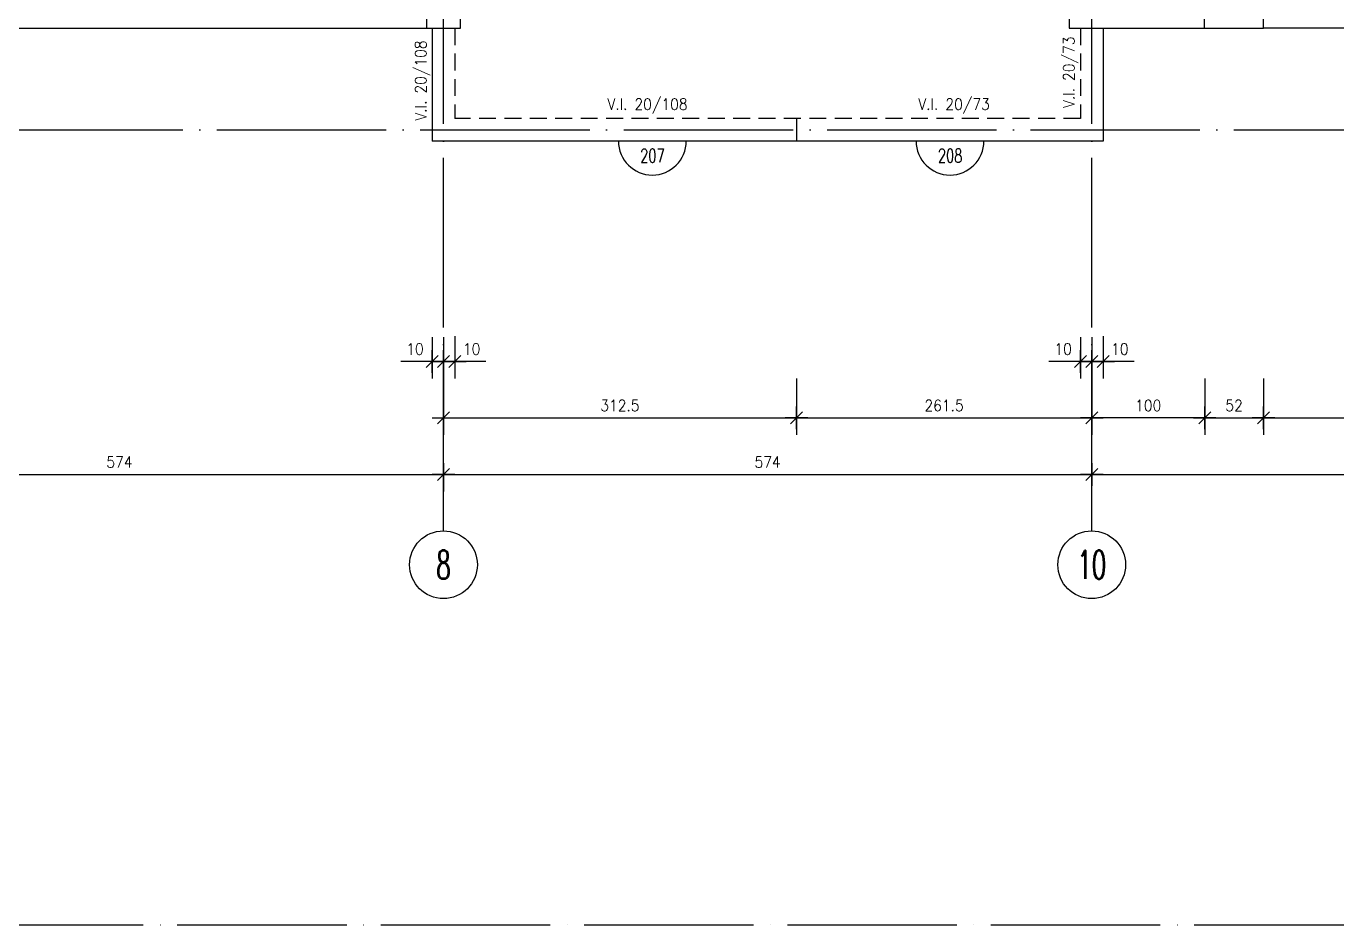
# Model space of a CAD drawing. Extents: x 2771 to 11885, y 4059 to 11529.
# Drawn here: x 5699 to 6859, y 4059 to 4854 of the extents above; entities that cross this region are included whole.
import ezdxf
from ezdxf.enums import TextEntityAlignment as Align

# ---------------------------------------------------------------- set-up
doc = ezdxf.new("R2010")
doc.units = 0
doc.header["$LTSCALE"] = 60
doc.header["$PDMODE"] = 1
doc.linetypes.add('EJES', pattern=[3, 2.5, -0.25, 0, -0.25])
doc.linetypes.add('HIDDEN', pattern=[0.375, 0.25, -0.125])
doc.layers.get('0').update_dxf_attribs({"linetype": 'CONTINUOUS'})
doc.layers.get('DEFPOINTS').update_dxf_attribs({"linetype": 'CONTINUOUS'})
for name, color, linetype in [('COTAS', 3, 'CONTINUOUS'), ('EJES', 1, 'EJES'), ('MUROS', 4, 'CONTINUOUS'), ('TEXTOS', 2, 'CONTINUOUS'), ('TITULO', 6, 'CONTINUOUS'), ('VIGAS', 2, 'CONTINUOUS')]:
    doc.layers.add(name, color=color, linetype=linetype)
doc.layers.add('CROP', color=8, linetype='EJES', plot=False)
doc.styles.add('COTAS', font='romans.shx', dxfattribs={"width": 0.9})
doc.styles.add('ROMANS', font='romans.shx', dxfattribs={"width": 0.9, "height": 10})
doc.dimstyles.new('50', dxfattribs={"dimtxt": 10, "dimasz": 1, "dimexe": 15, "dimexo": 0, "dimgap": 6, "dimtad": 1, "dimdec": 8, "dimdsep": 46, "dimtxsty": 'COTAS', "dimblk": '$COTA$', "dimcen": 0.09, "dimdle": 10, "dimclrd": 256, "dimclre": 256, "dimclrt": 2, "dimadec": 0, "dimazin": 0, "dimtfac": 1, "dimtdec": 8, "dimtmove": 0, "dimatfit": 2, "dimfxl": 35, "dimfxlon": 1, "dimtolj": 1, "dimarcsym": 0})

# ---------------------------------------------------------------- blocks, each defined once
blk = doc.blocks.new('*U7')
at = {"layer": 'CROP'}
blk.add_lwpolyline([(-1974.1, -166.6), (3297, -166.6), (3297, 2997.6), (-1974.1, 2997.6)], close=True, dxfattribs=at)
at = {"color": 2, "style": 'COTAS', "width": 0.9}
blk.add_attdef('ESCALA', (29.5, -27), '', height=12, dxfattribs=at)
at = {"layer": 'TITULO', "color": 7, "style": 'COTAS', "width": 0.9}
blk.add_attdef('TITULO', (25, 20), '', height=35, dxfattribs=at)
at = {"layer": 'TITULO', "color": 2, "style": 'COTAS', "width": 0.9}
blk.add_attdef('NV_LOSAS', text='', height=15, dxfattribs=at).set_placement((434.5, -56), align=Align.RIGHT)
blk.add_attdef('NIVEL', text='', height=15, dxfattribs=at).set_placement((522.8, -50), align=Align.MIDDLE)
blk.add_attdef('SIC', (602, -56), '', height=15, dxfattribs=at)
blk = doc.blocks.new('$COTA$')
at = {"layer": 'COTAS'}
for p, q in [((10, 0), (-10, 0)), ((5.3, 5.3), (-5.3, -5.3)), ((0, -10), (0, 10))]:
    blk.add_line(p, q, dxfattribs=at)
blk = doc.blocks.new('*D18')
at = {"layer": 'COTAS', "lineweight": -2, "transparency": 16777216}
for p, q in [((5494.5, 4457.7), (5494.5, 4472.7)), ((6068.5, 4457.7), (6068.5, 4472.7)), ((5495.5, 4457.7), (6067.5, 4457.7))]:
    blk.add_line(p, q, dxfattribs=at)
at = {"layer": 'DEFPOINTS', "color": 0, "transparency": 16777216}
for p in [(5494.5, 4457.7), (6068.5, 4457.7), (6068.5, 4457.7)]:
    blk.add_point(p, dxfattribs=at)
at = {"layer": 'COTAS', "lineweight": -2, "transparency": 16777216, "rotation": 180}
blk.add_blockref('$COTA$', (5494.5, 4457.7), dxfattribs=at)
at = {"layer": 'COTAS', "lineweight": -2, "transparency": 16777216}
blk.add_blockref('$COTA$', (6068.5, 4457.7), dxfattribs=at)
at = {"layer": 'COTAS', "color": 2, "transparency": 16777216, "insert": (5781.5, 4468.7), "char_height": 10, "attachment_point": 5, "style": 'COTAS'}
blk.add_mtext('\\A1;574', dxfattribs=at)
blk = doc.blocks.new('*D20')
at = {"layer": 'COTAS', "lineweight": -2, "transparency": 16777216}
for p, q in [((6642.5, 4457.7), (6642.5, 4472.7)), ((6068.5, 4457.7), (6068.5, 4442.7)), ((6069.5, 4457.7), (6641.5, 4457.7))]:
    blk.add_line(p, q, dxfattribs=at)
at = {"layer": 'DEFPOINTS', "color": 0, "transparency": 16777216}
for p in [(6068.5, 4457.7), (6642.5, 4457.7), (6642.5, 4457.7)]:
    blk.add_point(p, dxfattribs=at)
at = {"layer": 'COTAS', "lineweight": -2, "transparency": 16777216, "rotation": 180}
blk.add_blockref('$COTA$', (6068.5, 4457.7), dxfattribs=at)
at = {"layer": 'COTAS', "lineweight": -2, "transparency": 16777216}
blk.add_blockref('$COTA$', (6642.5, 4457.7), dxfattribs=at)
at = {"layer": 'COTAS', "color": 2, "transparency": 16777216, "insert": (6355.5, 4468.7), "char_height": 10, "attachment_point": 5, "style": 'COTAS'}
blk.add_mtext('\\A1;574', dxfattribs=at)
blk = doc.blocks.new('*D22')
at = {"layer": 'COTAS', "lineweight": -2, "transparency": 16777216}
for p, q in [((6642.5, 4457.7), (6642.5, 4472.7)), ((7187.5, 4457.7), (7187.5, 4472.7)), ((6643.5, 4457.7), (7186.5, 4457.7))]:
    blk.add_line(p, q, dxfattribs=at)
at = {"layer": 'DEFPOINTS', "color": 0, "transparency": 16777216}
for p in [(6642.5, 4457.7), (7187.5, 4457.7), (7187.5, 4457.7)]:
    blk.add_point(p, dxfattribs=at)
at = {"layer": 'COTAS', "lineweight": -2, "transparency": 16777216, "rotation": 180}
blk.add_blockref('$COTA$', (6642.5, 4457.7), dxfattribs=at)
at = {"layer": 'COTAS', "lineweight": -2, "transparency": 16777216}
blk.add_blockref('$COTA$', (7187.5, 4457.7), dxfattribs=at)
at = {"layer": 'COTAS', "color": 2, "transparency": 16777216, "insert": (6915, 4468.7), "char_height": 10, "attachment_point": 5, "style": 'COTAS'}
blk.add_mtext('\\A1;545', dxfattribs=at)
blk = doc.blocks.new('$EJE$')
at = {"color": 6}
blk.add_circle((0, 0), 30, dxfattribs=at)
at = {"color": 6, "style": 'COTAS', "width": 0.6}
blk.add_attdef('EJE', text='', height=25, dxfattribs=at).set_placement((0, 0), align=Align.MIDDLE)
blk = doc.blocks.new('*D73')
at = {"layer": 'COTAS', "lineweight": -2, "transparency": 16777216}
for p, q in [((6742.5, 4542.7), (6742.5, 4492.7)), ((6794.5, 4542.7), (6794.5, 4492.7)), ((6743.5, 4507.7), (6793.5, 4507.7))]:
    blk.add_line(p, q, dxfattribs=at)
at = {"layer": 'DEFPOINTS', "color": 0, "transparency": 16777216}
for p in [(6742.5, 4852.7), (6794.5, 4852.7), (6794.5, 4507.7)]:
    blk.add_point(p, dxfattribs=at)
at = {"layer": 'COTAS', "lineweight": -2, "transparency": 16777216, "rotation": 180}
blk.add_blockref('$COTA$', (6742.5, 4507.7), dxfattribs=at)
at = {"layer": 'COTAS', "lineweight": -2, "transparency": 16777216}
blk.add_blockref('$COTA$', (6794.5, 4507.7), dxfattribs=at)
at = {"layer": 'COTAS', "color": 2, "transparency": 16777216, "insert": (6768.5, 4518.7), "char_height": 10, "attachment_point": 5, "style": 'COTAS'}
blk.add_mtext('\\A1;52', dxfattribs=at)
blk = doc.blocks.new('*D74')
at = {"layer": 'COTAS', "lineweight": -2, "transparency": 16777216}
for p, q in [((6794.5, 4542.7), (6794.5, 4492.7)), ((7187.5, 4542.7), (7187.5, 4492.7)), ((6795.5, 4507.7), (7186.5, 4507.7))]:
    blk.add_line(p, q, dxfattribs=at)
at = {"layer": 'DEFPOINTS', "color": 0, "transparency": 16777216}
for p in [(6794.5, 4852.7), (7187.5, 4852.7), (7187.5, 4507.7)]:
    blk.add_point(p, dxfattribs=at)
at = {"layer": 'COTAS', "lineweight": -2, "transparency": 16777216, "rotation": 180}
blk.add_blockref('$COTA$', (6794.5, 4507.7), dxfattribs=at)
at = {"layer": 'COTAS', "lineweight": -2, "transparency": 16777216}
blk.add_blockref('$COTA$', (7187.5, 4507.7), dxfattribs=at)
at = {"layer": 'COTAS', "color": 2, "transparency": 16777216, "insert": (6991, 4518.7), "char_height": 10, "attachment_point": 5, "style": 'COTAS'}
blk.add_mtext('\\A1;393', dxfattribs=at)
blk = doc.blocks.new('*D108')
at = {"layer": 'COTAS', "lineweight": -2, "transparency": 16777216}
for p, q in [((6058.5, 4579.2), (6058.5, 4542.7)), ((6068.5, 4579.2), (6068.5, 4542.7)), ((6057.5, 4557.7), (6030.6, 4557.7)), ((6068.5, 4557.7), (6058.5, 4557.7)), ((6069.5, 4557.7), (6070.5, 4557.7))]:
    blk.add_line(p, q, dxfattribs=at)
at = {"layer": 'DEFPOINTS', "color": 0, "transparency": 16777216}
for p in [(6058.5, 4579.2), (6068.5, 4579.2), (6068.5, 4557.7)]:
    blk.add_point(p, dxfattribs=at)
at = {"layer": 'COTAS', "lineweight": -2, "transparency": 16777216}
blk.add_blockref('$COTA$', (6058.5, 4557.7), dxfattribs=at)
at = {"layer": 'COTAS', "lineweight": -2, "transparency": 16777216, "rotation": 180}
blk.add_blockref('$COTA$', (6068.5, 4557.7), dxfattribs=at)
at = {"layer": 'COTAS', "color": 2, "transparency": 16777216, "insert": (6043.2, 4568.7), "char_height": 10, "attachment_point": 5, "style": 'COTAS'}
blk.add_mtext('\\A1;10', dxfattribs=at)
blk = doc.blocks.new('*D109')
at = {"layer": 'COTAS', "lineweight": -2, "transparency": 16777216}
for p, q in [((6068.5, 4579.2), (6068.5, 4542.7)), ((6078.5, 4580), (6078.5, 4542.7)), ((6067.5, 4557.7), (6066.5, 4557.7)), ((6068.5, 4557.7), (6078.5, 4557.7)), ((6068.5, 4557.7), (6078.5, 4557.7)), ((6106, 4557.7), (6078.5, 4557.7)), ((6079.5, 4557.7), (6080.5, 4557.7))]:
    blk.add_line(p, q, dxfattribs=at)
at = {"layer": 'DEFPOINTS', "color": 0, "transparency": 16777216}
for p in [(6068.5, 4579.2), (6078.5, 4580), (6078.5, 4557.7)]:
    blk.add_point(p, dxfattribs=at)
at = {"layer": 'COTAS', "lineweight": -2, "transparency": 16777216}
blk.add_blockref('$COTA$', (6068.5, 4557.7), dxfattribs=at)
at = {"layer": 'COTAS', "lineweight": -2, "transparency": 16777216, "rotation": 180}
blk.add_blockref('$COTA$', (6078.5, 4557.7), dxfattribs=at)
at = {"layer": 'COTAS', "color": 2, "transparency": 16777216, "insert": (6093.4, 4568.7), "char_height": 10, "attachment_point": 5, "style": 'COTAS'}
blk.add_mtext('\\A1;10', dxfattribs=at)
blk = doc.blocks.new('*D166')
at = {"layer": 'COTAS', "lineweight": -2, "transparency": 16777216}
for p, q in [((6642.5, 4542.7), (6642.5, 4492.7)), ((6742.5, 4542.7), (6742.5, 4492.7)), ((6741.5, 4507.7), (6643.5, 4507.7))]:
    blk.add_line(p, q, dxfattribs=at)
at = {"layer": 'DEFPOINTS', "color": 0, "transparency": 16777216}
for p in [(6642.5, 4542.7), (6742.5, 4542.7), (6642.5, 4507.7)]:
    blk.add_point(p, dxfattribs=at)
at = {"layer": 'COTAS', "lineweight": -2, "transparency": 16777216, "rotation": 180}
blk.add_blockref('$COTA$', (6642.5, 4507.7), dxfattribs=at)
at = {"layer": 'COTAS', "lineweight": -2, "transparency": 16777216}
blk.add_blockref('$COTA$', (6742.5, 4507.7), dxfattribs=at)
at = {"layer": 'COTAS', "color": 2, "transparency": 16777216, "insert": (6692.5, 4518.7), "char_height": 10, "attachment_point": 5, "style": 'COTAS'}
blk.add_mtext('\\A1;100', dxfattribs=at)
blk = doc.blocks.new('*D168')
at = {"layer": 'COTAS', "lineweight": -2, "transparency": 16777216}
for p, q in [((6068.5, 4542.7), (6068.5, 4492.7)), ((6381, 4542.7), (6381, 4492.7)), ((6069.5, 4507.7), (6380, 4507.7))]:
    blk.add_line(p, q, dxfattribs=at)
at = {"layer": 'DEFPOINTS', "color": 0, "transparency": 16777216}
for p in [(6068.5, 4752.7), (6381, 4752.7), (6381, 4507.7)]:
    blk.add_point(p, dxfattribs=at)
at = {"layer": 'COTAS', "lineweight": -2, "transparency": 16777216, "rotation": 180}
blk.add_blockref('$COTA$', (6068.5, 4507.7), dxfattribs=at)
at = {"layer": 'COTAS', "lineweight": -2, "transparency": 16777216}
blk.add_blockref('$COTA$', (6381, 4507.7), dxfattribs=at)
at = {"layer": 'COTAS', "color": 2, "transparency": 16777216, "insert": (6224.7, 4518.7), "char_height": 10, "attachment_point": 5, "style": 'COTAS'}
blk.add_mtext('\\A1;312.5', dxfattribs=at)
blk = doc.blocks.new('*D169')
at = {"layer": 'COTAS', "lineweight": -2, "transparency": 16777216}
for p, q in [((6381, 4542.7), (6381, 4492.7)), ((6642.5, 4542.7), (6642.5, 4492.7)), ((6382, 4507.7), (6641.5, 4507.7))]:
    blk.add_line(p, q, dxfattribs=at)
at = {"layer": 'DEFPOINTS', "color": 0, "transparency": 16777216}
for p in [(6381, 4752.7), (6642.5, 4752.7), (6642.5, 4507.7)]:
    blk.add_point(p, dxfattribs=at)
at = {"layer": 'COTAS', "lineweight": -2, "transparency": 16777216, "rotation": 180}
blk.add_blockref('$COTA$', (6381, 4507.7), dxfattribs=at)
at = {"layer": 'COTAS', "lineweight": -2, "transparency": 16777216}
blk.add_blockref('$COTA$', (6642.5, 4507.7), dxfattribs=at)
at = {"layer": 'COTAS', "color": 2, "transparency": 16777216, "insert": (6511.7, 4518.7), "char_height": 10, "attachment_point": 5, "style": 'COTAS'}
blk.add_mtext('\\A1;261.5', dxfattribs=at)
blk = doc.blocks.new('*D242')
at = {"layer": 'COTAS', "lineweight": -2, "transparency": 16777216}
for p, q in [((6632.5, 4579.2), (6632.5, 4542.7)), ((6642.5, 4579.2), (6642.5, 4542.7)), ((6631.5, 4557.7), (6604.6, 4557.7)), ((6642.5, 4557.7), (6632.5, 4557.7)), ((6643.5, 4557.7), (6644.5, 4557.7))]:
    blk.add_line(p, q, dxfattribs=at)
at = {"layer": 'DEFPOINTS', "color": 0, "transparency": 16777216}
for p in [(6632.5, 4579.2), (6642.5, 4579.2), (6642.5, 4557.7)]:
    blk.add_point(p, dxfattribs=at)
at = {"layer": 'COTAS', "lineweight": -2, "transparency": 16777216}
blk.add_blockref('$COTA$', (6632.5, 4557.7), dxfattribs=at)
at = {"layer": 'COTAS', "lineweight": -2, "transparency": 16777216, "rotation": 180}
blk.add_blockref('$COTA$', (6642.5, 4557.7), dxfattribs=at)
at = {"layer": 'COTAS', "color": 2, "transparency": 16777216, "insert": (6617.2, 4568.7), "char_height": 10, "attachment_point": 5, "style": 'COTAS'}
blk.add_mtext('\\A1;10', dxfattribs=at)
blk = doc.blocks.new('*D243')
at = {"layer": 'COTAS', "lineweight": -2, "transparency": 16777216}
for p, q in [((6642.5, 4579.2), (6642.5, 4542.7)), ((6652.5, 4580), (6652.5, 4542.7)), ((6641.5, 4557.7), (6640.5, 4557.7)), ((6642.5, 4557.7), (6652.5, 4557.7)), ((6642.5, 4557.7), (6652.5, 4557.7)), ((6680, 4557.7), (6652.5, 4557.7)), ((6653.5, 4557.7), (6654.5, 4557.7))]:
    blk.add_line(p, q, dxfattribs=at)
at = {"layer": 'DEFPOINTS', "color": 0, "transparency": 16777216}
for p in [(6642.5, 4579.2), (6652.5, 4580), (6652.5, 4557.7)]:
    blk.add_point(p, dxfattribs=at)
at = {"layer": 'COTAS', "lineweight": -2, "transparency": 16777216}
blk.add_blockref('$COTA$', (6642.5, 4557.7), dxfattribs=at)
at = {"layer": 'COTAS', "lineweight": -2, "transparency": 16777216, "rotation": 180}
blk.add_blockref('$COTA$', (6652.5, 4557.7), dxfattribs=at)
at = {"layer": 'COTAS', "color": 2, "transparency": 16777216, "insert": (6667.4, 4568.7), "char_height": 10, "attachment_point": 5, "style": 'COTAS'}
blk.add_mtext('\\A1;10', dxfattribs=at)
blk = doc.blocks.new('$VIGA$')
at = {"color": 2}
blk.add_arc((0, 0), 30, 180, 0, dxfattribs=at)
at = {"color": 3, "style": 'COTAS', "width": 0.7}
blk.add_attdef('NUMERO', text='', height=12, rotation=360, dxfattribs=at).set_placement((0.1, -12.8), align=Align.MIDDLE)

msp = doc.modelspace()

# ---------------------------------------------------------------- linework, layer by layer
at = {"layer": 'EJES'}
for points in [[(6068.45585631, 4407.70691493), (6068.45585631, 6873.70691493)], [(6642.45585631, 4407.70691493), (6642.45585631, 6873.70691493)], [(3346.45585631, 4762.70691493), (7642.45585631, 4762.70691493)]]:
    msp.add_lwpolyline(points, dxfattribs=at)
at = {"layer": 'MUROS'}
for points in [[(5671.45585631, 5373.70691493), (6053.45585631, 5373.70691493), (6053.45585631, 4852.70691493), (6083.45585631, 4852.70691493), (6083.45585631, 5373.70691493), (6462.45585631, 5373.70691493), (6462.45585631, 5403.70691493), (5671.45585631, 5403.70691493)], [(6652.45585631, 5232.70691493), (6858.45585631, 5232.70691493), (6858.45585631, 5247.70691493), (6652.45585631, 5247.70691493), (6652.45585631, 5373.70691493), (6622.45585631, 5373.70691493), (6622.45585631, 4852.70691493), (6742.45585631, 4852.70691493), (6742.45585631, 4872.70691493), (6652.45585631, 4872.70691493)], [(7197.45585631, 4911.70691493), (7197.45585631, 4852.70691493), (6794.45585631, 4852.70691493), (6794.45585631, 4872.70691493), (7177.45585631, 4872.70691493), (7177.45585631, 4911.70691493)]]:
    msp.add_lwpolyline(points, close=True, dxfattribs=at)
at = {"layer": 'VIGAS'}
for p, q in [((5509.45585631, 4852.70691493), (6053.45585631, 4852.70691493)), ((6058.45585631, 4852.70691493), (6058.45585631, 4752.70691493)), ((6652.45585631, 4852.70691493), (6652.45585631, 4752.70691493)), ((6742.45585631, 4852.70691493), (6794.45585631, 4852.70691493)), ((6380.95585631, 4772.70691493), (6380.95585631, 4752.70691493)), ((6652.45585631, 4752.70691493), (6058.45585631, 4752.70691493))]:
    msp.add_line(p, q, dxfattribs=at)
at = {"layer": 'VIGAS', "linetype": 'HIDDEN'}
for p, q in [((6078.45585631, 4852.70691493), (6078.45585631, 4772.70691493)), ((6632.45585631, 4852.70691493), (6632.45585631, 4772.70691493)), ((6632.45585631, 4772.70691493), (6078.45585631, 4772.70691493))]:
    msp.add_line(p, q, dxfattribs=at)

# ---------------------------------------------------------------- block references
msp.add_blockref('*U7', (4745.17327493, 4225.60696946))
for name, p, values in [('$VIGA$', (6253.38417055, 4752.70691493), {'NUMERO': '207'}), ('$VIGA$', (6516.98102782, 4752.70691493), {'NUMERO': '208'}), ('$EJE$', (6068.45585631, 4377.70691493), {'EJE': '8'}), ('$EJE$', (6642.45585631, 4377.70691493), {'EJE': '10'})]:
    msp.add_blockref(name, p).add_auto_attribs(values)

# ---------------------------------------------------------------- texts
at = {"layer": 'TEXTOS', "style": 'ROMANS', "width": 0.9}
for s, p in [('V.I. 20/108', (6049.00294145, 4806.37682633)), ('V.I. 20/73', (6622.95121635, 4813.67168558))]:
    msp.add_text(s, height=10, rotation=90, dxfattribs=at).set_placement(p, align=Align.MIDDLE)
for s, p in [('V.I. 20/108', (6249.13467701, 4784.70691493)), ('V.I. 20/73', (6520.57480518, 4784.70691493))]:
    msp.add_text(s, height=10, dxfattribs=at).set_placement(p, align=Align.MIDDLE)

# ---------------------------------------------------------------- dimensions: what is measured, and where the dimension line sits
at = {"layer": 'COTAS'}
for base, p1, p2, picture, middle in [((6794.4558563143, 4507.7069149326), (6742.4558563143, 4852.7069149326), (6794.4558563143, 4852.7069149324), '*D73', (6768.4558563143, 4518.7069149326)), ((7187.4558563143, 4507.7069149326), (6794.4558563143, 4852.7069149324), (7187.4558563143, 4852.7069149324), '*D74', (6990.9558563143, 4518.7069149326))]:
    dim = msp.add_linear_dim(base=base, p1=p1, p2=p2, dimstyle='50', override={"dimtmove": 1}, dxfattribs=at)
    dim.commit()
    dim.dimension.update_dxf_attribs({"geometry": picture, "text_midpoint": middle})
dim = msp.add_linear_dim(base=(6380.9558563143, 4507.7069149326), p1=(6068.4558563143, 4752.7069149326), p2=(6380.9558563143, 4752.7069149325), angle=180, dimstyle='50', dxfattribs=at)
dim.commit()
dim.dimension.update_dxf_attribs({"geometry": '*D168', "text_midpoint": (6224.7058563143, 4518.7069149326)})
dim = msp.add_linear_dim(base=(6642.4558563143, 4507.7069149326), p1=(6380.9558563143, 4752.7069149325), p2=(6642.4558563143, 4752.7069149326), angle=180, dimstyle='50', override={"dimtmove": 1}, dxfattribs=at)
dim.commit()
dim.dimension.update_dxf_attribs({"geometry": '*D169', "text_midpoint": (6511.7058563143, 4518.7069149326)})
for base, p1, p2, picture, middle in [((6068.4558563143, 4557.7069149326), (6058.4558563143, 4579.1634134742), (6068.4558563143, 4579.1634134742), '*D108', (6043.1931168787, 4557.7069149326)), ((6642.4558563143, 4557.7069149326), (6632.4558563143, 4579.1634134742), (6642.4558563143, 4579.1634134742), '*D242', (6617.1931168787, 4557.7069149326))]:
    dim = msp.add_linear_dim(base=base, p1=p1, p2=p2, dimstyle='50', dxfattribs=at)
    dim.commit()
    dim.dimension.update_dxf_attribs({"geometry": picture, "text_midpoint": middle, "dimtype": 160})
for base, p1, p2, picture, middle in [((6078.4558563143, 4557.7069149326), (6068.4558563143, 4579.1634134742), (6078.4558563143, 4580.0323975191), '*D109', (6093.3962989693, 4557.7069149326)), ((6652.4558563143, 4557.7069149326), (6642.4558563143, 4579.1634134742), (6652.4558563143, 4580.0323975191), '*D243', (6667.3962989693, 4557.7069149326))]:
    dim = msp.add_linear_dim(base=base, p1=p1, p2=p2, dimstyle='50', override={"dimtmove": 1}, dxfattribs=at)
    dim.commit()
    dim.dimension.update_dxf_attribs({"geometry": picture, "text_midpoint": middle, "dimtype": 160})
for base, p1, p2, picture, middle in [((6642.4558563143, 4507.7069149326), (6742.4558563143, 4542.7069149326), (6642.4558563143, 4542.7069149326), '*D166', (6692.4558563143, 4518.7069149326)), ((6068.4558563143, 4457.7069149326), (5494.4558563143, 4457.7069149326), (6068.4558563143, 4457.7069149326), '*D18', (5781.4558563143, 4468.7069149326)), ((6642.4558563143, 4457.7069149326), (6068.4558563143, 4457.7069149326), (6642.4558563143, 4457.7069149326), '*D20', (6355.4558563143, 4468.7069149326)), ((7187.4558563143, 4457.7069149326), (6642.4558563143, 4457.7069149326), (7187.4558563143, 4457.7069149326), '*D22', (6914.9558563143, 4468.7069149326))]:
    dim = msp.add_linear_dim(base=base, p1=p1, p2=p2, dimstyle='50', dxfattribs=at)
    dim.commit()
    dim.dimension.update_dxf_attribs({"geometry": picture, "text_midpoint": middle})

doc.saveas('drawing.dxf')
